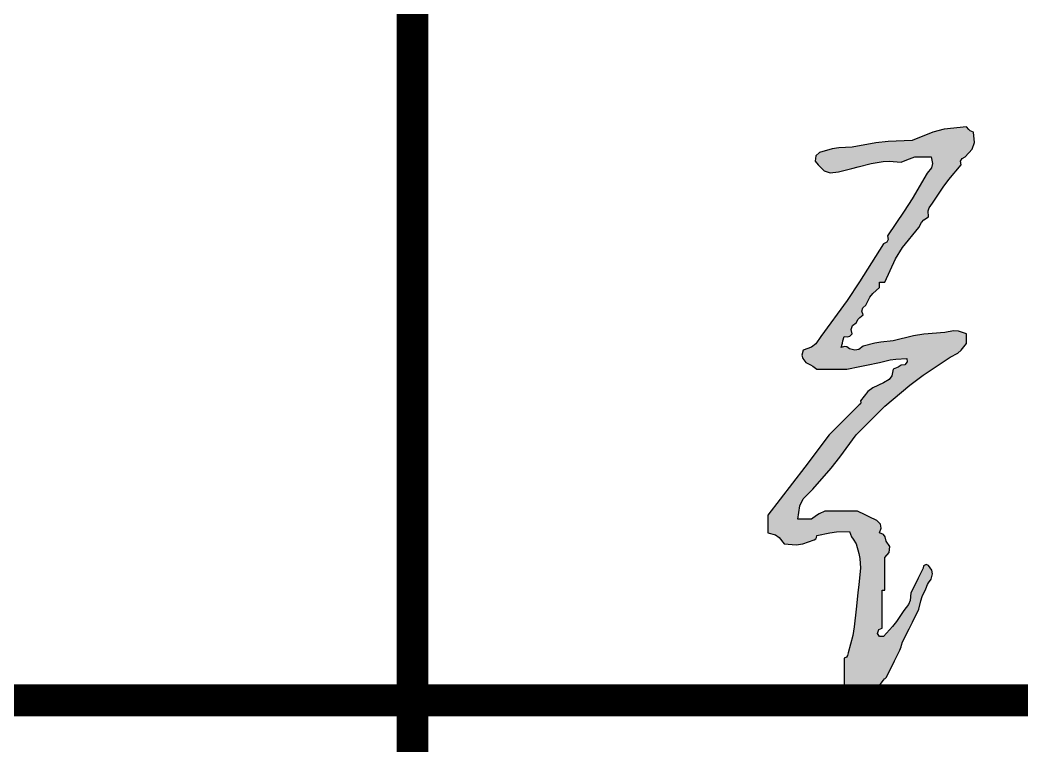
# Model space of a CAD drawing. Extents: x 1247970 to 1725648, y 860327 to 1277876.
# Drawn here: x 1380143 to 1381246, y 968052 to 968851 of the extents above; entities that cross this region are included whole.
import ezdxf

# ---------------------------------------------------------------- set-up
doc = ezdxf.new("R2010")
doc.units = 0
doc.header["$LTSCALE"] = 1000
doc.header["$MEASUREMENT"] = 0
doc.layers.get('0').update_dxf_attribs({"color": 254})
doc.layers.add('图框', color=140, linetype='Continuous')
doc.layers.add('电子签名-唐浩然', color=7, linetype='Continuous')

# ---------------------------------------------------------------- blocks, each defined once
blk = doc.blocks.new('A$C6F8E5CEB')
h = blk.add_hatch(color=256)
h.dxf.hatch_style = 1
h.paths.add_polyline_path([(0.3197, -1.3064), (0.3342, -1.3091), (0.3529, -1.3018), (0.3621, -1.2949), (0.3742, -1.2791), (0.3762, -1.2771), (0.3772, -1.2761), (0.3792, -1.2741), (0.3892, -1.2541), (0.3943, -1.2441), (0.4043, -1.2241), (0.4063, -1.2181), (0.4073, -1.2151), (0.4093, -1.2091), (0.4213, -1.1851), (0.4273, -1.1731), (0.4393, -1.1491), (0.4427, -1.1336), (0.4452, -1.1259), (0.4518, -1.1115), (0.4547, -1.104), (0.4568, -1.1004), (0.4618, -1.094), (0.4641, -1.0841), (0.4628, -1.0773), (0.4568, -1.069), (0.4527, -1.0671), (0.4477, -1.0697), (0.4468, -1.074), (0.4378, -1.092), (0.4333, -1.101), (0.4243, -1.119), (0.4229, -1.1329), (0.4201, -1.1404), (0.4118, -1.1516), (0.3979, -1.1714), (0.3904, -1.181), (0.3742, -1.1991), (0.3712, -1.1991), (0.3697, -1.1991), (0.3667, -1.1991), (0.3633, -1.1938), (0.3658, -1.1862), (0.3717, -1.1841), (0.3717, -1.1561), (0.3717, -1.1421), (0.3717, -1.114), (0.3737, -1.114), (0.3747, -1.114), (0.3767, -1.114), (0.3767, -1.09), (0.3767, -1.078), (0.3767, -1.054), (0.3846, -1.0449), (0.3855, -1.0343), (0.3792, -1.024), (0.3774, -1.0164), (0.3739, -1.0122), (0.3667, -1.009), (0.37, -1.0004), (0.3684, -0.9929), (0.3617, -0.9865), (0.3477, -0.9795), (0.3407, -0.976), (0.3267, -0.969), (0.3027, -0.969), (0.2907, -0.969), (0.2667, -0.969), (0.2562, -0.9741), (0.2511, -0.9771), (0.2417, -0.984), (0.2317, -0.984), (0.2267, -0.984), (0.2167, -0.984), (0.2203, -0.9597), (0.2269, -0.9465), (0.2442, -0.929), (0.278, -0.8905), (0.2941, -0.8704), (0.3242, -0.829), (0.3452, -0.808), (0.3557, -0.7975), (0.3767, -0.7765), (0.4226, -0.7377), (0.4468, -0.7196), (0.4968, -0.6864), (0.5105, -0.679), (0.517, -0.6736), (0.5268, -0.6614), (0.5268, -0.6544), (0.5268, -0.6509), (0.5268, -0.6439), (0.5116, -0.6387), (0.5025, -0.6381), (0.4868, -0.6414), (0.4484, -0.6445), (0.4292, -0.6475), (0.3918, -0.6564), (0.3695, -0.6588), (0.3584, -0.6608), (0.3367, -0.6664), (0.3286, -0.6725), (0.3216, -0.6739), (0.3117, -0.6714), (0.3068, -0.6679), (0.3025, -0.6671), (0.2967, -0.6689), (0.2987, -0.6609), (0.2997, -0.6569), (0.3017, -0.6489), (0.308, -0.6496), (0.3121, -0.6483), (0.3167, -0.6439), (0.3146, -0.6356), (0.3172, -0.6288), (0.3242, -0.6239), (0.3279, -0.617), (0.3306, -0.6138), (0.3367, -0.6089), (0.3343, -0.602), (0.3361, -0.596), (0.3417, -0.5914), (0.3492, -0.5768), (0.3545, -0.5699), (0.3667, -0.5589), (0.3667, -0.5549), (0.3667, -0.5529), (0.3667, -0.5489), (0.3707, -0.5489), (0.3727, -0.5489), (0.3767, -0.5489), (0.3962, -0.5059), (0.4092, -0.4852), (0.4393, -0.4489), (0.444, -0.4394), (0.448, -0.4348), (0.4568, -0.4289), (0.4564, -0.4184), (0.4583, -0.4124), (0.4643, -0.4039), (0.4836, -0.3747), (0.4942, -0.3606), (0.5168, -0.3338), (0.5156, -0.3272), (0.5183, -0.3219), (0.5243, -0.3188), (0.5372, -0.305), (0.5413, -0.2927), (0.5393, -0.2738), (0.5335, -0.2711), (0.5307, -0.2689), (0.5268, -0.2638), (0.4858, -0.2683), (0.465, -0.2735), (0.4268, -0.2888), (0.3825, -0.2911), (0.3603, -0.2936), (0.3167, -0.3013), (0.2924, -0.3024), (0.2801, -0.3045), (0.2567, -0.3113), (0.2497, -0.3171), (0.2487, -0.3267), (0.2542, -0.3338), (0.2655, -0.345), (0.2761, -0.3485), (0.2917, -0.3463), (0.3158, -0.3405), (0.3278, -0.3375), (0.3517, -0.3313), (0.3734, -0.3274), (0.3848, -0.3269), (0.4068, -0.3288), (0.4168, -0.3248), (0.4218, -0.3228), (0.4318, -0.3188), (0.4438, -0.3188), (0.4498, -0.3188), (0.4618, -0.3188), (0.4641, -0.331), (0.462, -0.3392), (0.4543, -0.3488), (0.4267, -0.3958), (0.4122, -0.4188), (0.3817, -0.4639), (0.3829, -0.4705), (0.3802, -0.4758), (0.3742, -0.4789), (0.3304, -0.5483), (0.3074, -0.5824), (0.2592, -0.6489), (0.2499, -0.6624), (0.2422, -0.6684), (0.2267, -0.6739), (0.2245, -0.6829), (0.2259, -0.6893), (0.2317, -0.6964), (0.2401, -0.7007), (0.2442, -0.7032), (0.2517, -0.7089), (0.2737, -0.7089), (0.2847, -0.7089), (0.3067, -0.7089), (0.3307, -0.7039), (0.3427, -0.7014), (0.3667, -0.6964), (0.3864, -0.6917), (0.3966, -0.6901), (0.4168, -0.6889), (0.4175, -0.6953), (0.4131, -0.7008), (0.4068, -0.7014), (0.401, -0.7049), (0.398, -0.7064), (0.3918, -0.7089), (0.3897, -0.721), (0.3848, -0.7279), (0.3742, -0.7339), (0.3546, -0.7426), (0.3452, -0.7498), (0.3317, -0.7665), (0.3326, -0.7695), (0.3318, -0.772), (0.3292, -0.774), (0.3072, -0.796), (0.2962, -0.807), (0.2742, -0.829), (0.2295, -0.8882), (0.207, -0.9177), (0.1617, -0.9765), (0.1617, -0.9895), (0.1617, -0.996), (0.1617, -1.009), (0.1756, -1.0129), (0.1828, -1.0177), (0.1917, -1.029), (0.2138, -1.0307), (0.2258, -1.029), (0.2467, -1.0215), (0.2498, -1.0197), (0.2512, -1.0176), (0.2517, -1.014), (0.2754, -1.0089), (0.2876, -1.0074), (0.3117, -1.0065), (0.3156, -1.016), (0.3182, -1.0207), (0.3242, -1.029), (0.3291, -1.0466), (0.3307, -1.0558), (0.3317, -1.074), (0.3287, -1.104), (0.3272, -1.119), (0.3242, -1.1491), (0.3206, -1.1814), (0.3176, -1.1976), (0.3092, -1.2291), (0.3083, -1.234), (0.3062, -1.2368), (0.3017, -1.2391), (0.3017, -1.2601), (0.3017, -1.2706), (0.3017, -1.2916), (0.312, -1.3022)])
for p, q in [((0.465, -0.2735), (0.4268, -0.2888)), ((0.4858, -0.2683), (0.465, -0.2735)), ((0.5268, -0.2638), (0.4858, -0.2683)), ((0.5307, -0.2689), (0.5268, -0.2638)), ((0.5335, -0.2711), (0.5307, -0.2689)), ((0.5393, -0.2738), (0.5335, -0.2711)), ((0.5413, -0.2927), (0.5393, -0.2738)), ((0.3603, -0.2936), (0.3167, -0.3013)), ((0.3825, -0.2911), (0.3603, -0.2936)), ((0.4268, -0.2888), (0.3825, -0.2911)), ((0.5372, -0.305), (0.5413, -0.2927)), ((0.2567, -0.3113), (0.2497, -0.3171)), ((0.2801, -0.3045), (0.2567, -0.3113)), ((0.2924, -0.3024), (0.2801, -0.3045)), ((0.3167, -0.3013), (0.2924, -0.3024)), ((0.5243, -0.3188), (0.5372, -0.305)), ((0.2497, -0.3171), (0.2487, -0.3267)), ((0.2487, -0.3267), (0.2542, -0.3338)), ((0.3517, -0.3313), (0.3734, -0.3274)), ((0.3734, -0.3274), (0.3848, -0.3269)), ((0.3848, -0.3269), (0.4068, -0.3288)), ((0.4068, -0.3288), (0.4168, -0.3248)), ((0.4168, -0.3248), (0.4218, -0.3228)), ((0.4218, -0.3228), (0.4318, -0.3188)), ((0.4318, -0.3188), (0.4438, -0.3188)), ((0.4438, -0.3188), (0.4498, -0.3188)), ((0.4498, -0.3188), (0.4618, -0.3188)), ((0.4618, -0.3188), (0.4641, -0.331)), ((0.4641, -0.331), (0.462, -0.3392)), ((0.5156, -0.3272), (0.5183, -0.3219)), ((0.5168, -0.3338), (0.5156, -0.3272)), ((0.5183, -0.3219), (0.5243, -0.3188)), ((0.2542, -0.3338), (0.2655, -0.345)), ((0.2655, -0.345), (0.2761, -0.3485)), ((0.2761, -0.3485), (0.2917, -0.3463)), ((0.2917, -0.3463), (0.3158, -0.3405)), ((0.3158, -0.3405), (0.3278, -0.3375)), ((0.3278, -0.3375), (0.3517, -0.3313)), ((0.4543, -0.3488), (0.4267, -0.3958)), ((0.462, -0.3392), (0.4543, -0.3488)), ((0.4942, -0.3606), (0.5168, -0.3338)), ((0.4836, -0.3747), (0.4942, -0.3606)), ((0.4643, -0.4039), (0.4836, -0.3747)), ((0.4267, -0.3958), (0.4122, -0.4188)), ((0.4583, -0.4124), (0.4643, -0.4039)), ((0.4122, -0.4188), (0.3817, -0.4639)), ((0.4564, -0.4184), (0.4583, -0.4124)), ((0.4568, -0.4289), (0.4564, -0.4184)), ((0.4393, -0.4489), (0.444, -0.4394)), ((0.444, -0.4394), (0.448, -0.4348)), ((0.448, -0.4348), (0.4568, -0.4289)), ((0.4092, -0.4852), (0.4393, -0.4489)), ((0.3802, -0.4758), (0.3742, -0.4789)), ((0.3829, -0.4705), (0.3802, -0.4758)), ((0.3817, -0.4639), (0.3829, -0.4705)), ((0.3742, -0.4789), (0.3304, -0.5483)), ((0.3962, -0.5059), (0.4092, -0.4852)), ((0.3767, -0.5489), (0.3962, -0.5059)), ((0.3304, -0.5483), (0.3074, -0.5824)), ((0.3667, -0.5529), (0.3667, -0.5489)), ((0.3667, -0.5489), (0.3707, -0.5489)), ((0.3707, -0.5489), (0.3727, -0.5489)), ((0.3727, -0.5489), (0.3767, -0.5489)), ((0.3492, -0.5768), (0.3545, -0.5699)), ((0.3545, -0.5699), (0.3667, -0.5589)), ((0.3667, -0.5549), (0.3667, -0.5529)), ((0.3667, -0.5589), (0.3667, -0.5549)), ((0.3074, -0.5824), (0.2592, -0.6489)), ((0.3417, -0.5914), (0.3492, -0.5768)), ((0.3343, -0.602), (0.3361, -0.596)), ((0.3367, -0.6089), (0.3343, -0.602)), ((0.3361, -0.596), (0.3417, -0.5914)), ((0.3172, -0.6288), (0.3242, -0.6239)), ((0.3242, -0.6239), (0.3279, -0.617)), ((0.3279, -0.617), (0.3306, -0.6138)), ((0.3306, -0.6138), (0.3367, -0.6089)), ((0.3146, -0.6356), (0.3172, -0.6288)), ((0.3167, -0.6439), (0.3146, -0.6356)), ((0.4868, -0.6414), (0.4484, -0.6445)), ((0.5025, -0.6381), (0.4868, -0.6414)), ((0.5116, -0.6387), (0.5025, -0.6381)), ((0.5268, -0.6439), (0.5116, -0.6387)), ((0.2592, -0.6489), (0.2499, -0.6624)), ((0.2967, -0.6689), (0.2987, -0.6609)), ((0.2987, -0.6609), (0.2997, -0.6569)), ((0.2997, -0.6569), (0.3017, -0.6489)), ((0.3017, -0.6489), (0.308, -0.6496)), ((0.308, -0.6496), (0.3121, -0.6483)), ((0.3121, -0.6483), (0.3167, -0.6439)), ((0.3584, -0.6608), (0.3367, -0.6664)), ((0.3695, -0.6588), (0.3584, -0.6608)), ((0.3918, -0.6564), (0.3695, -0.6588)), ((0.4292, -0.6475), (0.3918, -0.6564)), ((0.4484, -0.6445), (0.4292, -0.6475)), ((0.517, -0.6736), (0.5268, -0.6614)), ((0.5268, -0.6509), (0.5268, -0.6439)), ((0.5268, -0.6544), (0.5268, -0.6509)), ((0.5268, -0.6614), (0.5268, -0.6544)), ((0.2267, -0.6739), (0.2245, -0.6829)), ((0.2422, -0.6684), (0.2267, -0.6739)), ((0.2499, -0.6624), (0.2422, -0.6684)), ((0.3025, -0.6671), (0.2967, -0.6689)), ((0.3068, -0.6679), (0.3025, -0.6671)), ((0.3117, -0.6714), (0.3068, -0.6679)), ((0.3216, -0.6739), (0.3117, -0.6714)), ((0.3286, -0.6725), (0.3216, -0.6739)), ((0.3367, -0.6664), (0.3286, -0.6725)), ((0.4968, -0.6864), (0.5105, -0.679)), ((0.5105, -0.679), (0.517, -0.6736)), ((0.2245, -0.6829), (0.2259, -0.6893)), ((0.2259, -0.6893), (0.2317, -0.6964)), ((0.2317, -0.6964), (0.2401, -0.7007)), ((0.3427, -0.7014), (0.3667, -0.6964)), ((0.3667, -0.6964), (0.3864, -0.6917)), ((0.3864, -0.6917), (0.3966, -0.6901)), ((0.3966, -0.6901), (0.4168, -0.6889)), ((0.4175, -0.6953), (0.4131, -0.7008)), ((0.4168, -0.6889), (0.4175, -0.6953)), ((0.4468, -0.7196), (0.4968, -0.6864)), ((0.2401, -0.7007), (0.2442, -0.7032)), ((0.2442, -0.7032), (0.2517, -0.7089)), ((0.2517, -0.7089), (0.2737, -0.7089)), ((0.2737, -0.7089), (0.2847, -0.7089)), ((0.2847, -0.7089), (0.3067, -0.7089)), ((0.3067, -0.7089), (0.3307, -0.7039)), ((0.3307, -0.7039), (0.3427, -0.7014)), ((0.3918, -0.7089), (0.3897, -0.721)), ((0.398, -0.7064), (0.3918, -0.7089)), ((0.401, -0.7049), (0.398, -0.7064)), ((0.4068, -0.7014), (0.401, -0.7049)), ((0.4131, -0.7008), (0.4068, -0.7014)), ((0.3742, -0.7339), (0.3546, -0.7426)), ((0.3848, -0.7279), (0.3742, -0.7339)), ((0.3897, -0.721), (0.3848, -0.7279)), ((0.4226, -0.7377), (0.4468, -0.7196)), ((0.3452, -0.7498), (0.3317, -0.7665)), ((0.3546, -0.7426), (0.3452, -0.7498)), ((0.3767, -0.7765), (0.4226, -0.7377)), ((0.3318, -0.772), (0.3292, -0.774)), ((0.3317, -0.7665), (0.3326, -0.7695)), ((0.3326, -0.7695), (0.3318, -0.772)), ((0.3292, -0.774), (0.3072, -0.796)), ((0.3557, -0.7975), (0.3767, -0.7765)), ((0.2962, -0.807), (0.2742, -0.829)), ((0.3072, -0.796), (0.2962, -0.807)), ((0.3242, -0.829), (0.3452, -0.808)), ((0.3452, -0.808), (0.3557, -0.7975)), ((0.2742, -0.829), (0.2295, -0.8882)), ((0.2941, -0.8704), (0.3242, -0.829)), ((0.278, -0.8905), (0.2941, -0.8704)), ((0.2295, -0.8882), (0.207, -0.9177)), ((0.2442, -0.929), (0.278, -0.8905)), ((0.207, -0.9177), (0.1617, -0.9765)), ((0.2269, -0.9465), (0.2442, -0.929)), ((0.2203, -0.9597), (0.2269, -0.9465)), ((0.2167, -0.984), (0.2203, -0.9597)), ((0.2562, -0.9741), (0.2511, -0.9771)), ((0.2667, -0.969), (0.2562, -0.9741)), ((0.2907, -0.969), (0.2667, -0.969)), ((0.3027, -0.969), (0.2907, -0.969)), ((0.3267, -0.969), (0.3027, -0.969)), ((0.3407, -0.976), (0.3267, -0.969)), ((0.1617, -0.9765), (0.1617, -0.9895)), ((0.1617, -0.9895), (0.1617, -0.996)), ((0.2267, -0.984), (0.2167, -0.984)), ((0.2317, -0.984), (0.2267, -0.984)), ((0.2417, -0.984), (0.2317, -0.984)), ((0.2511, -0.9771), (0.2417, -0.984)), ((0.3477, -0.9795), (0.3407, -0.976)), ((0.3617, -0.9865), (0.3477, -0.9795)), ((0.3684, -0.9929), (0.3617, -0.9865)), ((0.37, -1.0004), (0.3684, -0.9929)), ((0.1617, -0.996), (0.1617, -1.009)), ((0.1617, -1.009), (0.1756, -1.0129)), ((0.2517, -1.014), (0.2754, -1.0089)), ((0.2754, -1.0089), (0.2876, -1.0074)), ((0.2876, -1.0074), (0.3117, -1.0065)), ((0.3117, -1.0065), (0.3156, -1.016)), ((0.3667, -1.009), (0.37, -1.0004)), ((0.3739, -1.0122), (0.3667, -1.009)), ((0.1756, -1.0129), (0.1828, -1.0177)), ((0.1828, -1.0177), (0.1917, -1.029)), ((0.1917, -1.029), (0.2138, -1.0307)), ((0.2138, -1.0307), (0.2258, -1.029)), ((0.2258, -1.029), (0.2467, -1.0215)), ((0.2467, -1.0215), (0.2498, -1.0197)), ((0.2498, -1.0197), (0.2512, -1.0176)), ((0.2512, -1.0176), (0.2517, -1.014)), ((0.3156, -1.016), (0.3182, -1.0207)), ((0.3182, -1.0207), (0.3242, -1.029)), ((0.3242, -1.029), (0.3291, -1.0466)), ((0.3774, -1.0164), (0.3739, -1.0122)), ((0.3792, -1.024), (0.3774, -1.0164)), ((0.3855, -1.0343), (0.3792, -1.024)), ((0.3291, -1.0466), (0.3307, -1.0558)), ((0.3767, -1.054), (0.3846, -1.0449)), ((0.3846, -1.0449), (0.3855, -1.0343)), ((0.3307, -1.0558), (0.3317, -1.074)), ((0.3767, -1.078), (0.3767, -1.054)), ((0.3317, -1.074), (0.3287, -1.104)), ((0.3767, -1.09), (0.3767, -1.078)), ((0.4468, -1.074), (0.4378, -1.092)), ((0.4477, -1.0697), (0.4468, -1.074)), ((0.4527, -1.0671), (0.4477, -1.0697)), ((0.4568, -1.069), (0.4527, -1.0671)), ((0.4628, -1.0773), (0.4568, -1.069)), ((0.4618, -1.094), (0.4641, -1.0841)), ((0.4641, -1.0841), (0.4628, -1.0773)), ((0.3767, -1.114), (0.3767, -1.09)), ((0.4333, -1.101), (0.4243, -1.119)), ((0.4378, -1.092), (0.4333, -1.101)), ((0.4547, -1.104), (0.4568, -1.1004)), ((0.4568, -1.1004), (0.4618, -1.094)), ((0.3272, -1.119), (0.3242, -1.1491)), ((0.3287, -1.104), (0.3272, -1.119)), ((0.3717, -1.1421), (0.3717, -1.114)), ((0.3717, -1.114), (0.3737, -1.114)), ((0.3737, -1.114), (0.3747, -1.114)), ((0.3747, -1.114), (0.3767, -1.114)), ((0.4243, -1.119), (0.4229, -1.1329)), ((0.4452, -1.1259), (0.4518, -1.1115)), ((0.4518, -1.1115), (0.4547, -1.104)), ((0.4229, -1.1329), (0.4201, -1.1404)), ((0.4393, -1.1491), (0.4427, -1.1336)), ((0.4427, -1.1336), (0.4452, -1.1259)), ((0.3242, -1.1491), (0.3206, -1.1814)), ((0.3717, -1.1561), (0.3717, -1.1421)), ((0.3717, -1.1841), (0.3717, -1.1561)), ((0.4118, -1.1516), (0.3979, -1.1714)), ((0.4201, -1.1404), (0.4118, -1.1516)), ((0.4273, -1.1731), (0.4393, -1.1491)), ((0.3979, -1.1714), (0.3904, -1.181)), ((0.4213, -1.1851), (0.4273, -1.1731)), ((0.3206, -1.1814), (0.3176, -1.1976)), ((0.3633, -1.1938), (0.3658, -1.1862)), ((0.3667, -1.1991), (0.3633, -1.1938)), ((0.3658, -1.1862), (0.3717, -1.1841)), ((0.3904, -1.181), (0.3742, -1.1991)), ((0.4093, -1.2091), (0.4213, -1.1851)), ((0.3176, -1.1976), (0.3092, -1.2291)), ((0.3697, -1.1991), (0.3667, -1.1991)), ((0.3712, -1.1991), (0.3697, -1.1991)), ((0.3742, -1.1991), (0.3712, -1.1991)), ((0.4073, -1.2151), (0.4093, -1.2091)), ((0.3092, -1.2291), (0.3083, -1.234)), ((0.3943, -1.2441), (0.4043, -1.2241)), ((0.4043, -1.2241), (0.4063, -1.2181)), ((0.4063, -1.2181), (0.4073, -1.2151)), ((0.3062, -1.2368), (0.3017, -1.2391)), ((0.3017, -1.2391), (0.3017, -1.2601)), ((0.3083, -1.234), (0.3062, -1.2368)), ((0.3892, -1.2541), (0.3943, -1.2441)), ((0.3017, -1.2601), (0.3017, -1.2706)), ((0.3792, -1.2741), (0.3892, -1.2541)), ((0.3017, -1.2706), (0.3017, -1.2916)), ((0.3621, -1.2949), (0.3742, -1.2791)), ((0.3742, -1.2791), (0.3762, -1.2771)), ((0.3762, -1.2771), (0.3772, -1.2761)), ((0.3772, -1.2761), (0.3792, -1.2741)), ((0.3017, -1.2916), (0.312, -1.3022)), ((0.312, -1.3022), (0.3197, -1.3064)), ((0.3342, -1.3091), (0.3529, -1.3018)), ((0.3529, -1.3018), (0.3621, -1.2949)), ((0.3197, -1.3064), (0.3342, -1.3091))]:
    blk.add_line(p, q)
blk = doc.blocks.new('tq123')
at = {"layer": '图框', "const_width": 35}
for points in [[(-2495.1, 6800.3), (-2495.1, 13200.3)], [(-6995.1, 9200.3), (4.9, 9200.3)]]:
    blk.add_lwpolyline(points, dxfattribs=at)
at = {"layer": '电子签名-唐浩然', "color": 7, "xscale": 600, "yscale": 600, "zscale": 600}
blk.add_blockref('A$C6F8E5CEB', (-2200.7, 9990.1), dxfattribs=at)

msp = doc.modelspace()

# ---------------------------------------------------------------- block references
msp.add_blockref('tq123', (1383069.8, 958902))

doc.saveas('drawing.dxf')
